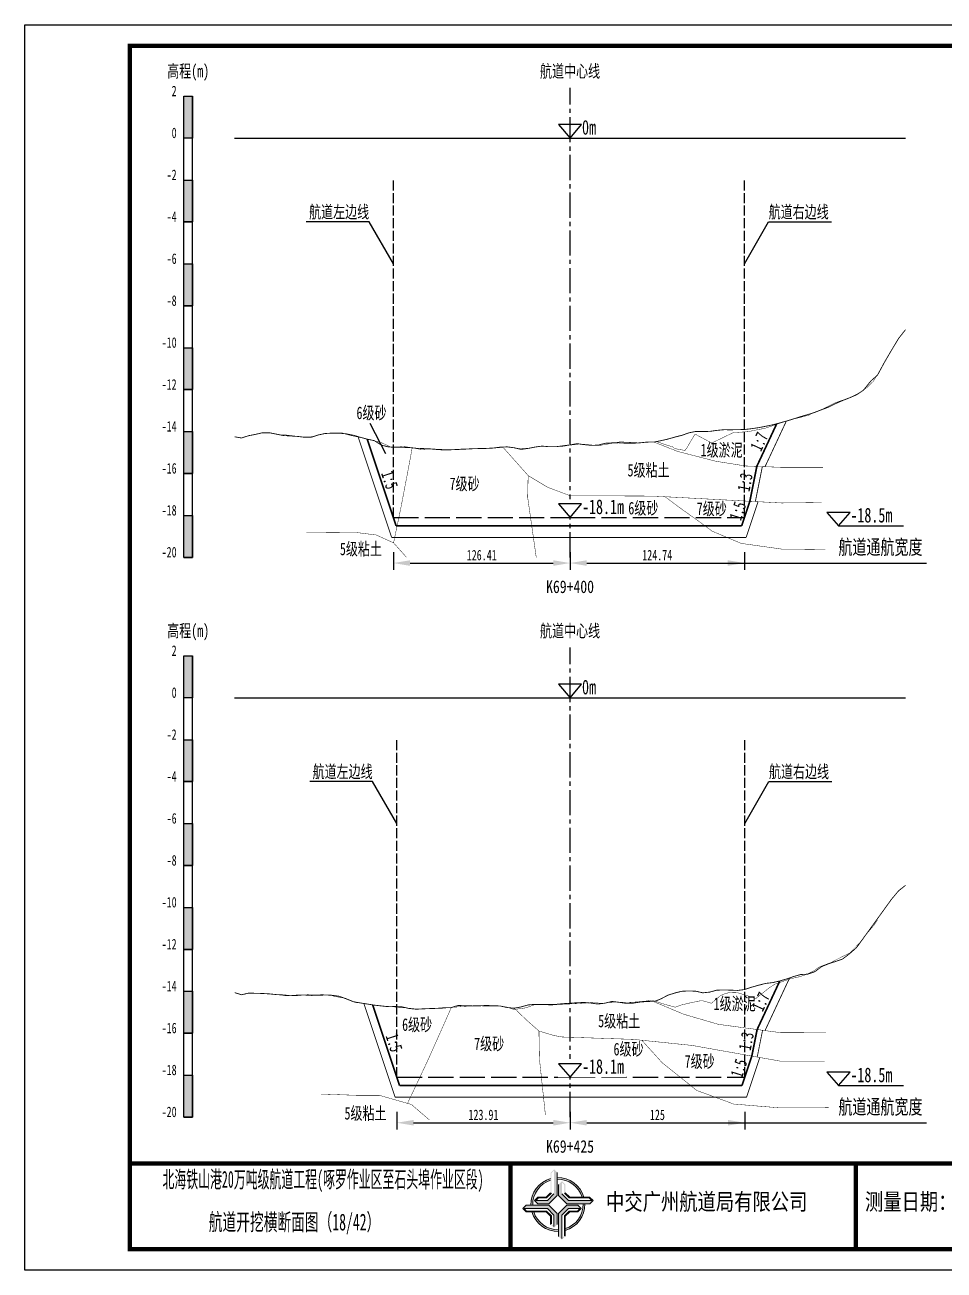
# Model space of a CAD drawing. Header units: millimetres. Extents: x 0 to 1680, y -8762 to 0.
# Drawn here: x 630 to 849.2, y -297 to 0 of the extents above; entities that cross this region are included whole.
import ezdxf
from ezdxf.enums import TextEntityAlignment as Align

# ---------------------------------------------------------------- set-up
doc = ezdxf.new("R2010")
doc.units = ezdxf.units.MM
for name, pattern in [('ACAD_ISO02W100', [15, 12, -3]), ('ACAD_ISO05W100', [33, 24, -3, 0, -3, 0, -3]), ('CENTER2', [1.125, 0.75, -0.125, 0.125, -0.125])]:
    doc.linetypes.add(name, pattern=pattern)
for name, color, linetype in [('0-桩号', 1, 'Continuous'), ('0-航道左右边线标注', 8, 'Continuous'), ('1-疏浚底高', 7, 'Continuous'), ('1-通航宽度', 7, 'Continuous'), ('1-通航底高', 7, 'Continuous'), ('202601', 5, 'Continuous'), ('DMX', 20, 'Continuous'), ('L1', 7, 'Continuous'), ('图幅外框线', 145, 'Continuous'), ('地质分层', 6, 'Continuous'), ('坡比', 1, 'Continuous'), ('尺寸标注', 1, 'Continuous'), ('开挖线', 4, 'Continuous'), ('标尺', 7, 'Continuous'), ('超挖线', 3, 'Continuous'), ('辅助框', 7, 'Continuous'), ('通航底面线', 7, 'ACAD_ISO02W100')]:
    doc.layers.add(name, color=color, linetype=linetype)
doc.styles.get("Standard").update_dxf_attribs({"font": 'arial.ttf'})
doc.styles.add('仿宋', font='仿宋_GB2312.ttf', dxfattribs={"width": 0.8})
doc.styles.add('仿宋GB2312', font='仿宋_GB2312.ttf', dxfattribs={"width": 0.7, "height": 2.5})
doc.styles.add('仿宋体', font='仿宋_GB2312.ttf', dxfattribs={"width": 0.8})
doc.dimstyles.new('2000', dxfattribs={"dimtxt": 3, "dimasz": 2.5, "dimexe": 1.25, "dimexo": 0.625, "dimtad": 1, "dimlfac": 2, "dimdsep": 46, "dimtxsty": 'Standard', "dimcen": 2.5, "dimadec": 0, "dimazin": 0, "dimtfac": 1, "dimtmove": 0, "dimatfit": 3, "dimfxl": 0, "dimarcsym": 0})

# ---------------------------------------------------------------- blocks, each defined once
blk = doc.blocks.new('标尺')
at = {"layer": '标尺', "linetype": 'Continuous'}
for points in [[(-2.116669999959413, 100), (0, 100), (0, 90), (-2.116669999959413, 90)], [(-2.116669999959413, 80), (0, 80), (0, 70), (-2.116669999959413, 70)], [(-2.116669999959413, 60), (0, 60), (0, 50), (-2.116669999959413, 50)], [(-2.116669999959413, 40), (0, 40), (0, 30), (-2.116669999959413, 30)], [(-2.116669999959413, 20), (0, 20), (0, 10), (-2.116669999959413, 10)], [(-2.116669999959413, 0), (0, 0), (0, -10), (-2.116669999959413, -10)]]:
    blk.add_hatch(color=256, dxfattribs=at).paths.add_polyline_path(points)
for p, q in [((-2.116669999959413, -10), (-2.116669999959413, 100)), ((0, -10), (0, 100)), ((-2.116669999959413, 80), (0, 80)), ((-2.116669999959413, 70), (0, 70)), ((-2.116669999959413, 60), (0, 60)), ((-2.116669999959413, 50), (0, 50)), ((-2.116669999959413, 40), (0, 40)), ((-2.116669999959413, 30), (0, 30)), ((-2.116669999959413, 20), (0, 20)), ((-2.116669999959413, 10), (0, 10)), ((-2.116669999959413, 0), (0, 0)), ((-2.116669999959413, -10), (0, -10))]:
    blk.add_line(p, q, dxfattribs=at)
at = {"layer": '标尺'}
for points in [[(-2.116669999959413, 100), (0, 100), (0, 90), (-2.116669999959413, 90)], [(-2.116669999959413, 100), (0, 100), (0, 90), (-2.116669999959413, 90)], [(-2.116669999959413, 80), (0, 80), (0, 70), (-2.116669999959413, 70)], [(-2.116669999959413, 80), (0, 80), (0, 70), (-2.116669999959413, 70)], [(-2.116669999959413, 60), (0, 60), (0, 50), (-2.116669999959413, 50)], [(-2.116669999959413, 60), (0, 60), (0, 50), (-2.116669999959413, 50)], [(-2.116669999959413, 40), (0, 40), (0, 30), (-2.116669999959413, 30)], [(-2.116669999959413, 40), (0, 40), (0, 30), (-2.116669999959413, 30)], [(-2.116669999959413, 20), (0, 20), (0, 10), (-2.116669999959413, 10)], [(-2.116669999959413, 20), (0, 20), (0, 10), (-2.116669999959413, 10)], [(-2.116669999959413, 0), (0, 0), (0, -10), (-2.116669999959413, -10)], [(-2.116669999959413, 0), (0, 0), (0, -10), (-2.116669999959413, -10)]]:
    blk.add_lwpolyline(points, close=True, dxfattribs=at)
at = {"layer": '标尺', "style": '仿宋GB2312', "width": 0.7}
blk.add_text('高程(m)', height=3, dxfattribs=at).set_placement((-1.058334999950603, 106.0000000009313), align=Align.MIDDLE_CENTER)
for s, p in [('2', (-3.816669999971054, 100)), ('0', (-3.816669999971054, 90)), ('-2', (-3.816669999971054, 80)), ('-4', (-3.816669999971054, 70)), ('-6', (-3.816669999971054, 60)), ('-8', (-3.816669999971054, 50)), ('-10', (-3.816669999971054, 40)), ('-12', (-3.816669999971054, 30)), ('-14', (-3.816669999971054, 20)), ('-16', (-3.816669999971054, 10)), ('-18', (-3.816669999971054, 0)), ('-20', (-3.816669999971054, -10))]:
    blk.add_text(s, height=2.5, dxfattribs=at).set_placement(p, align=Align.RIGHT)
blk = doc.blocks.new('*D241')
at = {"layer": 'Defpoints', "color": 0, "ltscale": 0.5}
for p in [(717.8631789334299, -117.5), (760, -117.5), (760, -128.3539487969429)]:
    blk.add_point(p, dxfattribs=at)
at = {"layer": '尺寸标注', "color": 0, "lineweight": -2, "ltscale": 0.5}
for p, q in [((717.8631789334299, -125.75), (717.8631789334299, -129.9539487969429)), ((760, -125.75), (760, -129.9539487969429)), ((721.8631789334299, -128.3539487969429), (756, -128.3539487969429))]:
    blk.add_line(p, q, dxfattribs=at)
at = {"layer": '尺寸标注', "color": 0, "ltscale": 0.5}
for points in [[(721.8631789334299, -127.6872821302762), (721.8631789334299, -129.0206154636095), (717.8631789334299, -128.3539487969429)], [(756, -127.6872821302762), (756, -129.0206154636095), (760, -128.3539487969429)]]:
    blk.add_solid(points, dxfattribs=at)
at = {"layer": '尺寸标注', "color": 0, "ltscale": 0.5, "insert": (738.931589466715, -126.4789487969429), "char_height": 2.5, "attachment_point": 5, "style": '仿宋GB2312'}
blk.add_mtext('126.41', dxfattribs=at)
blk = doc.blocks.new('*D77')
at = {"layer": 'Defpoints', "color": 0, "ltscale": 0.5}
for p in [(718.69601239636, -251), (760, -251), (760, -261.8539187944316)]:
    blk.add_point(p, dxfattribs=at)
at = {"layer": '尺寸标注', "color": 0, "lineweight": -2, "ltscale": 0.5}
for p, q in [((718.69601239636, -259.25), (718.69601239636, -263.4539187944316)), ((760, -259.25), (760, -263.4539187944316)), ((722.69601239636, -261.8539187944316), (756, -261.8539187944316))]:
    blk.add_line(p, q, dxfattribs=at)
at = {"layer": '尺寸标注', "color": 0, "ltscale": 0.5}
for points in [[(722.69601239636, -261.1872521277649), (722.69601239636, -262.5205854610983), (718.69601239636, -261.8539187944316)], [(756, -261.1872521277649), (756, -262.5205854610983), (760, -261.8539187944316)]]:
    blk.add_solid(points, dxfattribs=at)
at = {"layer": '尺寸标注', "color": 0, "ltscale": 0.5, "insert": (739.34800619818, -259.9789187944316), "char_height": 2.5, "attachment_point": 5, "style": '仿宋GB2312'}
blk.add_mtext('123.91', dxfattribs=at)
blk = doc.blocks.new('*D37')
at = {"layer": 'Defpoints', "color": 0, "ltscale": 0.5}
for p in [(760, -117.5), (801.5816617761868, -117.5), (801.5816617761868, -128.3538920265873)]:
    blk.add_point(p, dxfattribs=at)
at = {"layer": '尺寸标注', "color": 0, "lineweight": -2, "ltscale": 0.5}
for p, q in [((760, -125.75), (760, -129.9538920265873)), ((801.5816617761868, -125.75), (801.5816617761868, -129.9538920265873)), ((764, -128.3538920265873), (797.5816617761868, -128.3538920265873))]:
    blk.add_line(p, q, dxfattribs=at)
at = {"layer": '尺寸标注', "color": 0, "ltscale": 0.5}
for points in [[(764, -127.6872253599207), (764, -129.020558693254), (760, -128.3538920265873)], [(797.5816617761868, -127.6872253599207), (797.5816617761868, -129.020558693254), (801.5816617761868, -128.3538920265873)]]:
    blk.add_solid(points, dxfattribs=at)
at = {"layer": '尺寸标注', "color": 0, "ltscale": 0.5, "insert": (780.7908308880934, -126.4788920265873), "char_height": 2.5, "attachment_point": 5, "style": '仿宋GB2312'}
blk.add_mtext('124.74', dxfattribs=at)
blk = doc.blocks.new('*D38')
at = {"layer": 'Defpoints', "color": 0, "ltscale": 0.5}
for p in [(760, -251), (801.665979763867, -251), (801.665979763867, -261.8538618974962)]:
    blk.add_point(p, dxfattribs=at)
at = {"layer": '尺寸标注', "color": 0, "lineweight": -2, "ltscale": 0.5}
for p, q in [((760, -259.25), (760, -263.4538618974963)), ((801.665979763867, -259.25), (801.665979763867, -263.4538618974963)), ((764, -261.8538618974962), (797.665979763867, -261.8538618974962))]:
    blk.add_line(p, q, dxfattribs=at)
at = {"layer": '尺寸标注', "color": 0, "ltscale": 0.5}
for points in [[(764, -261.1871952308296), (764, -262.5205285641629), (760, -261.8538618974962)], [(797.665979763867, -261.1871952308296), (797.665979763867, -262.5205285641629), (801.665979763867, -261.8538618974962)]]:
    blk.add_solid(points, dxfattribs=at)
at = {"layer": '尺寸标注', "color": 0, "ltscale": 0.5, "insert": (780.8329898819335, -259.9788618974962), "char_height": 2.5, "attachment_point": 5, "style": '仿宋GB2312'}
blk.add_mtext('125', dxfattribs=at)
blk = doc.blocks.new('通航底高')
at = {"layer": '1-通航底高'}
for p, q in [((-2.762494692986365, 3.232132659759372), (5.923793651163578e-06, 6.932765245437622e-06)), ((2.762506540631875, 3.232132659759372), (-2.762494692986365, 3.232132659759372)), ((5.923793651163578e-06, 6.932765245437622e-06), (2.762506540631875, 3.232132659759372))]:
    blk.add_line(p, q, dxfattribs=at)
at = {"layer": '1-通航底高', "style": '仿宋', "width": 0.7}
blk.add_attdef('通航底高', (2.856129719933961, 0.8203305718488991), '', height=3.5, dxfattribs=at)
blk = doc.blocks.new('疏浚底高')
at = {"layer": '1-疏浚底高'}
for p, q in [((-2.762500616780017, 3.232125726994127), (0, 0)), ((2.762500616838224, 3.232125726994127), (-2.762500616780017, 3.232125726994127)), ((0, 0), (2.762500616838224, 3.232125726994127)), ((-5.923793651163578e-06, -6.932765245437622e-06), (15.51466270413067, -6.932765245437622e-06))]:
    blk.add_line(p, q, dxfattribs=at)
at = {"layer": '1-疏浚底高', "style": '仿宋', "width": 0.7}
blk.add_attdef('疏浚底高', (2.856123796140309, 0.8203236390836537), '', height=3.5, dxfattribs=at)

msp = doc.modelspace()

# ---------------------------------------------------------------- hatches: boundary and pattern name
at = {"layer": '辅助框'}
h = msp.add_hatch(color=5, dxfattribs=at)
h.paths.add_polyline_path([(756.9546421006711, -273.745531914723), (756.1757059281858, -272.9676333308335), (755.3669512681754, -273.7761538386462), (755.3669512681754, -278.5365976619842), (754.2904413530024, -279.612023077023), (752.3438002488705, -279.612023077023), (751.5476570176871, -280.4073585991978), (752.3430715379509, -281.1991783990979), (754.9786409013362, -281.1991783990979), (756.9546421006711, -279.2238551325918)])
h.paths.add_polyline_path([(756.1454878373834, -278.835033672583), (754.5901777513119, -280.3903800106164), (751.8645652055534, -280.3903800106164), (752.4652603746148, -279.7923887751222), (754.4098916063102, -279.7923887751222), (755.5465556779595, -278.6244668026088), (755.5465556779595, -273.8650218806388), (756.1454878373834, -273.267331255448)], flags=16)
h = msp.add_hatch(color=5, dxfattribs=at)
edge = h.paths.add_edge_path()
edge.add_ellipse((757.1048981645199, -281.3493617243885), major_axis=(-6.017077195920141, 1.733884546287947e-06), ratio=0.9999999825377229, start_angle=-73.21171767175571, end_angle=1.446762146054482, ccw=False)
edge.add_line((755.3669512681754, -275.5887404351352), (755.3669512681754, -275.1675646226522))
edge.add_ellipse((757.1048981645199, -281.3493617243885), major_axis=(-6.421454345493813, 3.783831980513644e-06), ratio=0.9999999825377264, start_angle=-74.29719975771904, end_angle=1.35689506309039)
edge.add_line((750.6852443925532, -281.501418438208), (751.0897390788884, -281.5012796251895))
edge = h.paths.add_edge_path()
edge.add_ellipse((757.1048981645199, -281.3493617243885), major_axis=(-6.017077195920906, 2.624791690933952e-07), ratio=0.9999999825377339, start_angle=196.7802887631043, end_angle=271.43091869106274, ccw=False)
edge.add_line((762.8657615312131, -279.6122172174573), (763.2869208646508, -279.6122172174573))
edge.add_ellipse((757.1048981645199, -281.3493617243885), major_axis=(-6.42145434549481, 2.055023733972632e-07), ratio=0.9999999825377471, start_angle=195.6953323995753, end_angle=271.3407921785149)
edge.add_line((756.9546421006711, -274.9296654839636), (756.9546421006711, -275.3341608185888))
edge = h.paths.add_edge_path()
edge.add_ellipse((757.1048981645199, -281.3493617243885), major_axis=(-6.421454345494847, 2.398647111377442e-07), ratio=0.9999999825377328, start_angle=105.7065267224622, end_angle=181.3336320078198)
edge.add_line((763.5246130754145, -281.1999077935334), (763.1201189922186, -281.1999077935334))
edge.add_ellipse((757.1048981645199, -281.3493617243885), major_axis=(-6.017077195920033, 3.038804149501319e-06), ratio=0.9999999825377467, start_angle=106.79232762585761, end_angle=181.4233031416354, ccw=False)
edge.add_line((758.8432505388054, -287.1098604793669), (758.8432505388054, -287.5310446269632))
edge = h.paths.add_edge_path()
edge.add_ellipse((757.1048981645199, -281.3493617243885), major_axis=(6.017077195919978, 2.129043967020969e-06), ratio=0.9999999825377341, start_angle=196.8039056354283, end_angle=271.4347580706571, ccw=False)
edge.add_line((751.3447520372065, -283.088882915747), (750.9235845126303, -283.0890274493813))
edge.add_ellipse((757.1048981645199, -281.3493617243885), major_axis=(6.421454345494965, 1.010893226884053e-06), ratio=0.9999999825377122, start_angle=195.7186902341801, end_angle=271.3444001294426)
edge.add_line((757.2555596849115, -287.7690482235075), (757.2555596849115, -287.3645522477746))
h = msp.add_hatch(color=5, dxfattribs=at)
h.paths.add_polyline_path([(759.2303930924925, -281.1999077935334), (764.7087164384516, -281.1999077935334), (765.4866149797233, -280.4209716854211), (764.6780945359858, -279.6122172174573), (759.9176505204829, -279.6122172174573), (758.8422251481803, -278.5357071099397), (758.8422251481803, -276.5890662407992), (758.0468895402643, -275.7929228816151), (757.2550698900017, -276.5883373589631), (757.2550698900017, -279.223906744015)])
h.paths.add_polyline_path([(758.0638683000299, -278.835443487179), (758.0638683000299, -276.1098311333772), (758.661859428564, -276.7105261530996), (758.661859428564, -278.6551574273226), (759.8297815507444, -279.7918215632553), (764.5892263871821, -279.7918215632553), (765.1869169908257, -280.3907535944104), (759.6192146592828, -280.3907535944104)], flags=16)
h = msp.add_hatch(color=5, dxfattribs=at)
h.paths.add_polyline_path([(754.9782503556999, -281.4999451227304), (749.4999273301753, -281.5018251764895), (748.7222961381467, -282.2810282282944), (749.5310940782222, -283.0895053277136), (754.2915378373655, -283.0878717098358), (755.3673325639459, -284.1640123348352), (755.3680006059202, -286.1106533746838), (756.1636093950065, -286.9065236382603), (756.955156013647, -286.1108374323962), (756.9542515550347, -283.4752683892366)])
h.paths.add_polyline_path([(756.1455864884945, -283.8640090143799), (756.1465218583735, -286.5896213679434), (755.5483246263059, -285.9891314263459), (755.5476572892758, -284.0445003228306), (754.3793451341185, -282.9082371149179), (749.6199005754086, -282.9098703913805), (749.0220044663938, -282.3111434383509), (754.5897064988704, -282.3092327938198)], flags=16)
h = msp.add_hatch(color=5, dxfattribs=at)
h.paths.add_polyline_path([(759.2315609056147, -281.4991166072009), (757.2555596849115, -283.4744398737071), (757.2555596849115, -288.952763262284), (758.0344958787651, -289.7306616754649), (758.8432505388054, -288.9221411676526), (758.8432505388054, -284.1616973443151), (759.9197604539486, -283.0862719292759), (761.8664015580805, -283.0862719292759), (762.6625447679254, -282.2909364071011), (761.8671302476616, -281.4991166072009)])
h.paths.add_polyline_path([(759.6200240770074, -282.3079151668662), (762.3456365800591, -282.3079151668662), (761.7449414323362, -282.9059062311767), (759.8003101793023, -282.9059062311767), (758.663646107653, -284.07382820369), (758.663646107653, -288.8332731256605), (758.0647139695676, -289.4309637508513), (758.0647139695676, -283.8632613337159)], flags=16)

# ---------------------------------------------------------------- linework, layer by layer
at = {"layer": '0-航道左右边线标注', "linetype": 'ACAD_ISO02W100', "ltscale": 0.2}
for points in [[(717.8631789334299, -117.5), (717.8631789334299, -37)], [(801.5816617761866, -117.5), (801.5816617761866, -37)], [(718.69601239636, -251), (718.69601239636, -170.5)], [(801.6659797638667, -251), (801.6659797638667, -170.5)]]:
    msp.add_lwpolyline(points, dxfattribs=at)
at = {"layer": '0-航道左右边线标注'}
for points in [[(717.8631789334299, -57), (712.0896762415628, -46.99999999998363), (697.0896762415628, -46.99999999993997)], [(801.5816617761868, -57), (807.3551644681122, -47.00000000001637), (822.3551644681122, -47.00000000006003)], [(718.69601239636, -190.5), (712.9225097044928, -180.4999999999836), (697.9225097044928, -180.49999999994)], [(801.665979763867, -190.5), (807.4394824557924, -180.5000000000164), (822.4394824557924, -180.50000000006)]]:
    msp.add_lwpolyline(points, dxfattribs=at)
at = {"layer": '1-通航宽度'}
for points in [[(764, -128.35), (845, -128.35)], [(764, -261.85), (845, -261.85)]]:
    msp.add_lwpolyline(points, dxfattribs=at)
at = {"layer": '202601', "color": 1, "linetype": 'Continuous', "const_width": 0.1}
for points in [[(690.9640000001987, -97.80000000000109), (692.1903333335317, -97.79999923706055), (694.3270000001987, -98.05000019073668), (697.1436666668657, -98.39999866485596), (699.0870000001987, -98.10000133514404), (701.2070000001987, -97.54999828338623), (702.5670000001987, -97.45000076294127), (704.1203333335317, -97.45000076294127), (705.5903333335317, -97.3000020980835), (707.3503333335317, -97.85000038146973), (710.3436666668657, -98.50000095367432), (711.0036666668657, -98.59999847411927), (711.5270000001988, -98.79999828338623), (715.0536666668658, -99.64999866485596), (717.2536666668657, -100.6999988555926), (719.7136666668657, -100.600001335144), (720.7170000001987, -100.4999990463257), (721.0836666668657, -100.6499977111816), (724.3936666668658, -101.2500019073468), (725.0136666668657, -101.2500019073468), (725.8203333335317, -101.2000007629413), (727.5770000001987, -101.1499996185303), (729.6170000001987, -101.2500019073468), (731.5903333335317, -101.4000005722046), (732.8670000001987, -101.2000007629413), (735.9136666668658, -101.0999984741193), (736.2170000001987, -101.0999984741193), (739.2936666668658, -101.0000009536761), (741.0970000001987, -101.0000009536761), (741.4503333335317, -100.9499998092633), (741.8203333335317, -100.9499998092633), (745.1470000001988, -100.6499977111816), (747.5336666668658, -101.0000009536761), (748.2670000001987, -101.0999984741193), (750.1103333335317, -100.9499998092633), (752.6736666668658, -100.5500001907367), (754.4036666668658, -100.5500001907367), (756.0703333335317, -100.6499977111816), (758.4670000001987, -100.4999990463257), (759.5103333335317, -100.2999992370605), (762.0703333335317, -100.0000019073468), (762.4636666668657, -99.95000076294127), (766.7503333335317, -100.3500003814697), (766.9070000001988, -100.2999992370605), (767.1070000001987, -100.2999992370605), (771.6603333335318, -99.5), (771.8936666668658, -99.44999885559264), (774.0303333335318, -99.55000114440736), (776.7870000001988, -99.69999980926332), (777.0270000001988, -99.69999980926332), (777.3870000001987, -99.64999866485596), (780.6703333335317, -99.39999771117982), (782.8570000001987, -100.1500005722046), (784.5036666668657, -100.6499977111816), (784.9370000001987, -101.0500020980835), (787.4036666668658, -101.4999980926532), (787.8836666668657, -100.8500022888202), (789.8036666668658, -97.59999942779541), (793.7470000001987, -99.69999980926332), (793.8136666668657, -99.75000095367614), (793.8603333335317, -99.69999980926332), (798.9103333335318, -97.25000095367614), (799.7970000001988, -97.19999980926332), (800.5136666668657, -97.14999866485596), (802.5903333335317, -97), (803.7236666668657, -96.74999904632568), (806.5736666668657, -96.20000076293945), (811.6203333335317, -94.44999885559264), (811.7636666668657, -94.44999885559264), (811.8936666668657, -94.39999771118164), (812.3470000001987, -94.24999904632568), (816.9003333335318, -93.10000133514404), (817.5370000001988, -92.74999809265319), (818.7536666668657, -92.25000095367432), (820.5070000001987, -91.49999809265319), (823.3236666668657, -90.09999942779541), (823.3903333335318, -90.04999828338805), (823.4370000001987, -90.04999828338805), (826.6370000001988, -88.95000171661195), (828.5470000001988, -87.99999904632386), (830.5636666668657, -86.6999979019165), (832.2936666668658, -85.04999828338623), (833.2536666668657, -83.44999980926332)], [(691.4770000001987, -231.4999999990687), (692.1934074076057, -231.5500001898035), (694.8500740742727, -231.5500001898035), (696.4934074076057, -231.4000015249476), (697.9267407409397, -231.24999809172), (701.0534074076057, -231.2999992361274), (702.3434074076057, -231.4000015249476), (702.8734074076057, -231.4000015249476), (703.7534074076057, -231.6999988546595), (706.5900740742727, -232.2000007620081), (708.5400740742728, -233.1000022878852), (708.9767407409397, -233.199999808332), (709.5034074076057, -233.2500009527412), (714.4867407409397, -233.9499979009834), (716.7600740742728, -234.1000013342109), (718.8167407409397, -234.300001143476), (721.4367407409397, -234.500000952743), (722.6767407409397, -234.6499996175953), (723.5967407409397, -234.7000007620063), (725.9834074076057, -234.7000007620063), (727.6100740742727, -234.599998473188), (729.8767407409397, -234.5500020971504), (731.0167407409397, -234.3999986639228), (734.7434074076057, -234.1000013342109), (734.7934074076057, -234.1000013342109), (734.8200740742727, -234.1000013342109), (738.6000740742727, -233.9000015249476), (739.3600740742727, -234.0500001898035), (740.8634074076057, -233.9999990453925), (742.6500740742728, -233.9999990453925), (743.5800740742727, -234.0500001898035), (744.8700740742727, -234.2499999990669), (746.6700740742727, -234.8499994268623), (749.4200740742727, -234.4499998083338), (751.4334074076057, -233.74999809172), (752.5867407409397, -233.74999809172), (754.6767407409397, -233.74999809172), (755.5134074076057, -233.7999992361274), (756.5734074076057, -233.7000017156806), (759.0900740742727, -233.5499982824531), (760.6000740742727, -233.5000019064155), (763.7600740742728, -233.3000020971504), (765.0934074076057, -233.199999808332), (767.5467407409398, -233.349998473188), (768.1234074076057, -233.3999996175971), (769.0000740742727, -233.199999808332), (770.9200740742727, -233.050001143476), (773.6700740742727, -233.199999808332), (774.0934074076057, -233.1499986639228), (775.7234074076057, -233.050001143476), (778.4167407409398, -232.8000001898035), (779.4867407409397, -232.6000003805366), (782.3867407409398, -233.5499982824531), (785.1067407409397, -234.300001143476), (786.5934074076057, -233.74999809172), (787.4734074076057, -233.5499982824531), (788.0067407409397, -233.3999996175971), (791.1467407409398, -232.7499990453925), (791.7967407409398, -232.8000001898035), (793.7200740742727, -233.349998473188), (795.9134074076057, -231.4999990453925), (797.0034074076057, -231.0499982824513), (798.0200740742728, -230.8000020971504), (800.0034074076057, -230.8499984731898), (803.6434074076058, -232.0000009527394), (804.3467407409397, -232.2000007620081), (807.5967407409397, -229.599998473188), (808.8467407409397, -228.7999992361274), (809.8300740742727, -228.4500007620063), (812.6267407409397, -227.49999809172), (814.8500740742727, -227.0000009527412), (816.4300740742727, -226.4499979009834), (818.0034074076057, -225.699999808332), (819.4700740742727, -224.7000007620081), (821.2667407409397, -223.9999990453925), (822.2334074076057, -223.6500005712714), (823.0267407409397, -223.199999808332), (825.3000740742727, -222.0500020971504), (826.6967407409397, -221.4000015249476), (827.4534074076057, -220.600002287887), (828.9300740742727, -219.1000013342109), (830.3967407409398, -217.2000007620081), (832.4267407409397, -214.7999982824513), (833.3334074076057, -213.4500007620063)]]:
    msp.add_lwpolyline(points, dxfattribs=at)
at = {"layer": 'DMX', "color": 7, "linetype": 'Continuous', "const_width": 0.2}
for points in [[(679.9999999999997, -98.24000000022352), (679.9999999999997, -98.24000000022352), (681.6666666666861, -98.52999999979511), (683.3333333333139, -97.98499999986961), (685, -97.66000000014901), (686.6666666666861, -97.27999999979511), (688.3333333333139, -97.29000000003725), (690, -97.62000000011176), (691.6666666666861, -97.94499999983236), (693.3333333333139, -98.04000000003725), (695, -98.15499999979511), (696.6666666666861, -98.35000000009313), (698.3333333333139, -98.33499999996275), (700, -97.7949999999255), (701.6666666666861, -97.44499999983236), (703.3333333333139, -97.37000000011176), (705, -97.38499999977648), (706.6666666666861, -97.5449999999255), (708.3333333333139, -97.875), (710, -98.36500000022352), (711.6666666666861, -98.81499999994412), (713.3333333333139, -99.16500000003725), (715, -100.2349999998696), (716.6666666666861, -100.6499999999069), (718.3333333333139, -100.7749999999069), (720, -100.7650000001304), (721.6666666666861, -100.7999999998137), (723.3333333333139, -100.9799999999814), (725, -101.0449999999255), (726.6666666666861, -101.1299999998882), (728.3333333333139, -101.2799999997951), (730, -101.3900000001304), (731.6666666666861, -101.3250000001863), (733.3333333333139, -101.2650000001304), (735, -101.1850000000559), (736.6666666666861, -101.0950000002049), (738.3333333333139, -101.0449999999255), (740, -101.0150000001304), (741.6666666666861, -100.9300000001676), (743.3333333333139, -100.7099999999627), (745, -100.6450000000186), (746.6666666666861, -100.8599999998696), (748.3333333333139, -101.2450000001118), (750, -101.0150000001304), (751.6666666666861, -100.6850000000559), (753.3333333333139, -100.464999999851), (755, -100.6099999998696), (756.6666666666861, -100.6049999999814), (758.3333333333139, -100.3950000000186), (760, -100.1800000001676), (761.6666666666861, -99.87999999988824), (763.3333333333139, -100.1099999998696), (765, -100.2799999997951), (766.6666666666861, -100.2450000001118), (768.3333333333139, -99.7949999999255), (770, -99.69499999983236), (771.6666666666861, -99.66000000014901), (773.3333333333139, -99.77999999979511), (775, -99.77999999979511), (776.6666666666861, -99.68500000005588), (778.3333333333139, -99.50499999988824), (780, -99.49500000011176), (781.6666666666861, -99.1699999999255), (783.3333333333139, -98.79000000003725), (785, -98.31000000005588), (786.6666666666861, -97.89500000001863), (788.3333333333139, -97.30500000016764), (790, -96.96499999985099), (791.6666666666861, -96.99000000022352), (793.3333333333139, -96.95000000018626), (795, -96.71499999985099), (796.6666666666861, -96.55500000016764), (798.3333333333139, -96.56999999983236), (800, -96.5449999999255), (801.6666666666861, -96.49500000011176), (803.3333333333139, -96.30500000016764), (805, -96.05500000016764), (806.6666666666861, -95.72500000009313), (808.3333333333139, -95.38499999977648), (810, -94.93999999994412), (811.6666666666861, -94.47500000009313), (813.3333333333139, -93.97000000020489), (815, -93.42499999981374), (816.6666666666861, -92.95999999996275), (818.3333333333139, -92.4199999999255), (820, -91.77999999979511), (821.6666666666861, -91.16000000014901), (823.3333333333139, -90.31999999983236), (825, -89.58999999985099), (826.6666666666861, -88.93999999994412), (828.3333333333139, -88.22999999998137), (830, -87.09500000020489), (831.6666666666861, -85.01500000013039), (833.3333333333139, -83.50499999988824), (835, -80.43000000016764), (836.6666666666861, -77.5800000000745), (838.3333333333139, -74.81000000005588), (839.9999999999998, -72.68999999994412)], [(679.9999999999997, -230.8149999999441), (679.9999999999997, -230.8149999999441), (681.6666666666861, -231.3300000000745), (683.3333333333139, -230.9399999999441), (685, -230.9750000000931), (686.6666666666861, -231.0200000000186), (688.3333333333139, -231.1200000001118), (690, -231.2900000000373), (691.6666666666861, -231.375), (693.3333333333139, -231.5499999998137), (695, -231.4150000000373), (696.6666666666861, -231.3849999997765), (698.3333333333139, -231.4849999998696), (700, -231.4750000000931), (701.6666666666861, -231.3650000002235), (703.3333333333139, -231.4550000000745), (705, -231.7050000000745), (706.6666666666861, -232.3100000000559), (708.3333333333139, -232.9849999998696), (710, -233.2799999997951), (711.6666666666861, -233.5400000000373), (713.3333333333139, -233.8050000001676), (715, -233.9900000002235), (716.6666666666861, -234.1800000001676), (718.3333333333139, -234.125), (720, -234.2299999999814), (721.6666666666861, -234.6099999998696), (723.3333333333139, -234.7749999999069), (725, -234.6850000000559), (726.6666666666861, -234.6150000002235), (728.3333333333139, -234.5699999998324), (730, -234.4300000001676), (731.6666666666861, -234.3900000001304), (733.3333333333139, -233.8650000002235), (735, -233.964999999851), (736.6666666666861, -233.9900000002235), (738.3333333333139, -233.9750000000931), (740, -233.8700000001118), (741.6666666666861, -233.9550000000745), (743.3333333333139, -234), (745, -234.375), (746.6666666666861, -234.5400000000373), (748.3333333333139, -234.2299999999814), (750, -233.7549999998882), (751.6666666666861, -233.6000000000931), (753.3333333333139, -233.6549999997951), (755, -233.6499999999069), (756.6666666666861, -233.6099999998696), (758.3333333333139, -233.4550000000745), (760, -233.339999999851), (761.6666666666861, -233.2349999998696), (763.3333333333139, -233.160000000149), (765, -233.3149999999441), (766.6666666666861, -233.5449999999255), (768.3333333333139, -233.3300000000745), (770, -232.9199999999255), (771.6666666666861, -233.1200000001118), (773.3333333333139, -233.3650000002235), (775, -233.339999999851), (776.6666666666861, -233.0750000001863), (778.3333333333139, -232.9300000001676), (780, -232.9900000002235), (781.6666666666861, -232.3100000000559), (783.3333333333139, -231.4350000000559), (785, -230.8999999999069), (786.6666666666861, -230.4950000001118), (788.3333333333139, -230.4150000000373), (790, -230.4799999999814), (791.6666666666861, -230.8650000002235), (793.3333333333139, -230.6899999999441), (795, -230.2349999998696), (796.6666666666861, -230.1800000001676), (798.3333333333139, -230.2299999999814), (800, -230.2949999999255), (801.6666666666861, -230.0750000001863), (803.3333333333139, -229.5150000001304), (805, -229.0449999999255), (806.6666666666861, -228.6200000001118), (808.3333333333139, -228.4249999998137), (810, -228.0400000000373), (811.6666666666861, -227.5499999998137), (813.3333333333139, -226.9799999999814), (815, -226.4950000001118), (816.6666666666861, -226.4199999999255), (818.3333333333139, -225.8450000002049), (820, -224.6150000002235), (821.6666666666861, -223.9249999998137), (823.3333333333139, -223.3900000001304), (825, -222.7999999998137), (826.6666666666861, -221.5400000000373), (828.3333333333139, -220.0699999998324), (830, -217.7650000001304), (831.6666666666861, -215.4599999999627), (833.3333333333139, -213.1549999997951), (835, -210.8500000000931), (836.6666666666861, -208.5449999999255), (838.3333333333139, -206.5499999998137), (839.9999999999998, -205.2200000002049)]]:
    msp.add_lwpolyline(points, dxfattribs=at)
at = {"layer": 'L1', "linetype": 'CENTER2', "ltscale": 8}
for p, q in [((759.9999999999998, -127), (759.9999999999998, -15)), ((759.9999999999998, -260.4999999990687), (759.9999999999998, -148.4999999990687))]:
    msp.add_line(p, q, dxfattribs=at)
at = {"layer": 'L1'}
for p, q in [((757.2374993832198, -23.76787427277304), (759.9999999999998, -26.99999999976717)), ((762.762500616838, -23.76787427277304), (757.2374993832198, -23.76787427277304)), ((759.9999999999998, -26.99999999976717), (762.762500616838, -23.76787427277304)), ((679.9999999999998, -26.99999999976717), (839.9999999999998, -27.00000000023283)), ((757.2374993832198, -157.2678742718417), (759.9999999999998, -160.4999999988358)), ((762.762500616838, -157.2678742718417), (757.2374993832198, -157.2678742718417)), ((759.9999999999998, -160.4999999988358), (762.762500616838, -157.2678742718417)), ((679.9999999999998, -160.4999999988358), (839.9999999999998, -160.4999999993015))]:
    msp.add_line(p, q, dxfattribs=at)
at = {"layer": '地质分层'}
msp.add_lwpolyline([(712.2417422049839, -94.95872743740256), (715.9900693656164, -102.2050201215206)], dxfattribs=at)
at = {"layer": '地质分层', "linetype": 'ACAD_ISO05W100', "ltscale": 0.2, "const_width": 0.1, "flags": 128}
for points in [[(717.9164821985178, -123.5399966109544), (719.6677155708894, -115.1376536069438), (721.5098313139752, -105.483640092425), (722.358407126565, -100.8747079693712)], [(743.964760187373, -100.6853743526153), (750.0084454561584, -107.493042320013), (754.6923830192536, -110.3099739085883), (760, -112.2975001428276), (779.7968901661225, -112.3839784851298), (810.4827930979664, -114.0285004768521), (820.0406919195943, -113.9220761680993)], [(780, -99.49500000011176), (785.6413256921805, -101.7272826805711), (794.775003939867, -104.0785390036181), (801.8288740906864, -105.1983130518347), (810.4827930979664, -105.5285002384335), (820.3508497164332, -105.5186270601011)], [(750.0084454561584, -107.493042320013), (749.8895992790349, -112.6383502334356), (751.9529206790194, -127.0786833950593)], [(782.6528249451658, -112.5370340286754), (786.5885996324942, -115.4727782919072), (790.7482158262283, -118.4296816363931), (793.8941440400667, -120.7580579612404), (800.8151861107908, -123.6692013088614), (810.4827930979664, -125.0284995231777), (820.858958681448, -125.1174941803718)], [(697.1393740838394, -120.9908955940045), (709.0121819759952, -121.065833650995), (713.7638569562696, -121.6571073168889), (717.9164821985178, -123.5399966109544), (720.9658328333371, -126.9531808004359)], [(721.2427718113759, -257.2346947253682), (726.0189950871281, -247.1194453230128), (730.1401610476896, -237.8786176652648), (731.6666666666861, -234.3900000001304)], [(746.6666666666861, -234.5400000000373), (749.7672576266341, -237.4910035720095), (752.5846111159772, -239.9808857692406), (756.2303923680447, -241.0629751132801), (758.1648790479521, -241.3999999999069), (775.0220702327788, -241.9647162333131), (789.0703874453902, -243.4088479080237), (810.2085651229718, -247.1700003575534), (820.7303512382468, -247.1399595300514)], [(780, -232.9900000002235), (787.1024345741607, -235.9715024903417), (795.3447664943524, -238.3765941048041), (810.2085651229718, -240.3700001668185), (821.0475028689657, -240.347970229773)], [(752.5846111159772, -239.9808857692406), (752.6964663411491, -246.5743630044162), (754.118228281999, -259.9245969539214)], [(777.1161084483028, -242.179978094995), (781.9815625366755, -247.5460900021717), (790.2169035058469, -254.151680178009), (799.0324934562668, -257.3952564457431), (810.2085651229718, -258.3199996184558), (821.6797403829862, -258.2636370600474)], [(700.6418408285826, -255.0090071829036), (709.0121819759952, -255.3079170640558), (714.5121819759952, -255.3079170640558), (722.1844581421465, -257.5042729093693), (726.4377099404174, -261.1707075312612)]]:
    msp.add_lwpolyline(points, dxfattribs=at)
at = {"layer": '开挖线', "linetype": 'Continuous', "const_width": 0.4, "flags": 128}
for points in [[(804.5385526202465, -105.3016998676242), (809.284912678202, -95.13092831479004)], [(718.5298456010623, -119.5000000029377), (711.6316984617639, -98.8055585846211)], [(802.8747388201879, -113.6207688679171), (804.5385526202465, -105.3016998676242)], [(800.9149951085543, -119.5000000029376), (802.874738820188, -113.6207688679171)], [(718.5298456010623, -119.5000000029377), (800.9149951085543, -119.5000000029377)], [(804.6160489003703, -239.6199795281789), (810.0232259466844, -228.033171571709)], [(719.3626790639923, -253.0000000029377), (712.9436948924922, -233.7430474880451)], [(803.3501120150372, -245.949663954844), (804.6160489003703, -239.6199795281789)], [(800.9999999990538, -253.0000000029377), (803.3501120150372, -245.9496639548439)], [(719.3626790639923, -253.0000000029377), (800.9999999990538, -253.0000000029377)]]:
    msp.add_lwpolyline(points, dxfattribs=at)
at = {"layer": '超挖线', "linetype": 'ACAD_ISO02W100', "ltscale": 0.5, "const_width": 0.2, "flags": 128}
for points in [[(806.503564599659, -105.3766741973549), (811.579687926366, -94.49926706863437)], [(717.4465004202351, -122.2500000029377), (709.4288622534799, -98.19708550267195)], [(804.1939324487441, -113.6914672253459), (805.8617884026245, -105.3521874559437)], [(801.9983402892802, -122.2500000029377), (804.8396494385549, -113.7260725551135)], [(801.9983402892802, -122.2500000029377), (717.4465004202351, -122.2500000029377)], [(806.4982506307135, -239.8724043916304), (812.3592408537536, -227.3131396279008)], [(718.2793338832664, -255.7500000029377), (710.8326306774882, -233.4098903856027)], [(804.6376273497939, -246.1787537812703), (805.9145533297348, -239.7941238815654)], [(802.0833451797797, -255.7500000029377), (805.238143621337, -246.2856046782657)], [(802.0833451797797, -255.7500000029377), (718.2793338832664, -255.7500000029377)]]:
    msp.add_lwpolyline(points, dxfattribs=at)
at = {"layer": '辅助框', "color": 5, "linetype": 'Continuous', "lineweight": 0}
for p, q in [((756.9546421006711, -279.2238551325918), (756.9546421006711, -273.745531914723)), ((755.3669512681754, -278.5365976619842), (754.2904413530024, -279.612023077023)), ((755.5465556779595, -278.6244668026088), (754.4098916063102, -279.7923887751222)), ((754.5901777513119, -280.3903800106164), (756.1454878373834, -278.835033672583)), ((757.2550698900017, -276.5883373589631), (757.2550698900017, -279.223906744015)), ((758.0638683000299, -278.835443487179), (759.6192146592828, -280.3907535944104)), ((759.8297815507444, -279.7918215632553), (758.661859428564, -278.6551574273226)), ((759.9176505204829, -279.6122172174573), (758.8422251481803, -278.5357071099397)), ((749.4999273301753, -281.5018251764895), (748.7222961381467, -282.2810282282944)), ((754.9782503556999, -281.4999451227304), (749.4999273301753, -281.5018251764895)), ((752.3438002488705, -279.612023077023), (751.5476570176871, -280.4073585991978)), ((751.5476570176871, -280.4073585991978), (752.3430715379509, -281.1991783990979)), ((752.4652603746148, -279.7923887751222), (751.8645652055534, -280.3903800106164)), ((751.8645652055534, -280.3903800106164), (754.5901777513119, -280.3903800106164)), ((752.3430715379509, -281.1991783990979), (754.9786409013362, -281.1991783990979)), ((754.2904413530024, -279.612023077023), (752.3438002488705, -279.612023077023)), ((754.4098916063102, -279.7923887751222), (752.4652603746148, -279.7923887751222)), ((756.9542515550347, -283.4752683892366), (754.9782503556999, -281.4999451227304)), ((754.9786409013362, -281.1991783990979), (756.9546421006711, -279.2238551325918)), ((757.2550698900017, -279.223906744015), (759.2303930924925, -281.1999077935334)), ((759.2315609056147, -281.4991166072009), (757.2555596849115, -283.4744398737071)), ((759.2303930924925, -281.1999077935334), (764.7087164384516, -281.1999077935334)), ((761.8671302476616, -281.4991166072009), (759.2315609056147, -281.4991166072009)), ((759.6192146592828, -280.3907535944104), (765.1869169908257, -280.3907535944104)), ((764.5892263871821, -279.7918215632553), (759.8297815507444, -279.7918215632553)), ((764.6780945359858, -279.6122172174573), (759.9176505204829, -279.6122172174573)), ((762.6625447679254, -282.2909364071011), (761.8671302476616, -281.4991166072009)), ((765.1869169908257, -280.3907535944104), (764.5892263871821, -279.7918215632553)), ((765.4866149797233, -280.4209716854211), (764.6780945359858, -279.6122172174573)), ((764.7087164384516, -281.1999077935334), (765.4866149797233, -280.4209716854211)), ((748.7222961381467, -282.2810282282944), (749.5310940782222, -283.0895053277136)), ((754.5897064988704, -282.3092327938198), (749.0220044663938, -282.3111434383509)), ((749.0220044663938, -282.3111434383509), (749.6199005754086, -282.9098703913805)), ((749.5310940782222, -283.0895053277136), (754.2915378373655, -283.0878717098358)), ((749.6199005754086, -282.9098703913805), (754.3793451341185, -282.9082371149179)), ((754.2915378373655, -283.0878717098358), (755.3673325639459, -284.1640123348352)), ((754.3793451341185, -282.9082371149179), (755.5476572892758, -284.0445003228306)), ((756.1455864884945, -283.8640090143799), (754.5897064988704, -282.3092327938198)), ((755.3673325639459, -284.1640123348352), (755.3680006059202, -286.1106533746838)), ((755.5476572892758, -284.0445003228306), (755.5483246263059, -285.9891314263459)), ((756.1465218583735, -286.5896213679434), (756.1455864884945, -283.8640090143799)), ((756.955156013647, -286.1108374323962), (756.9542515550347, -283.4752683892366)), ((757.2555596849115, -283.4744398737071), (757.2555596849115, -288.952763262284)), ((759.6200240770074, -282.3079151668662), (758.0647139695676, -283.8632613337159)), ((758.0647139695676, -283.8632613337159), (758.0647139695676, -289.4309637508513)), ((758.663646107653, -284.07382820369), (759.8003101793023, -282.9059062311767)), ((758.663646107653, -288.8332731256605), (758.663646107653, -284.07382820369)), ((758.8432505388054, -284.1616973443151), (759.9197604539486, -283.0862719292759)), ((758.8432505388054, -288.9221411676526), (758.8432505388054, -284.1616973443151)), ((762.3456365800591, -282.3079151668662), (759.6200240770074, -282.3079151668662)), ((759.8003101793023, -282.9059062311767), (761.7449414323362, -282.9059062311767)), ((759.9197604539486, -283.0862719292759), (761.8664015580805, -283.0862719292759)), ((761.7449414323362, -282.9059062311767), (762.3456365800591, -282.3079151668662)), ((761.8664015580805, -283.0862719292759), (762.6625447679254, -282.2909364071011))]:
    msp.add_line(p, q, dxfattribs=at)
at = {"layer": '辅助框', "color": 24, "const_width": 1}
for points in [[(655.0000000003977, -271.5819660233919), (1045.000000000398, -271.5819660233919)], [(745.8011873343323, -271.5819660233919), (745.8011873343323, -292)], [(828.1590174286155, -271.5819660233919), (828.1590174286155, -292)]]:
    msp.add_lwpolyline(points, dxfattribs=at)
at = {"layer": '辅助框', "color": 5, "linetype": 'Continuous', "lineweight": 0}
for major_axis, ratio, start_param, end_param in [((-6.421454345493874, 3.783831980513667e-06), 0.9999999825377256, -1.296730760784131, 0.02368228645498349), ((-6.017077195920137, 1.733884546287946e-06), 0.9999999825377225, -1.277785524412653, 0.02525076294187012), ((-6.421454345494849, 2.055023733972644e-07), 0.9999999825377464, 3.415527881157325, 4.735790218484762), ((-6.017077195920323, 2.624791690933738e-07), 0.9999999825377344, 3.434463941941369, 4.737363222872061), ((-6.421454345494839, 2.398647111377438e-07), 0.9999999825377329, 1.844926932154336, 3.164868923136232), ((-6.017077195919474, 3.038804149501042e-06), 0.9999999825377472, 1.863877732939714, 3.166433979665309), ((6.421454345494936, 1.01089322688405e-06), 0.9999999825377134, 3.415935552277314, 4.735853189107702), ((6.017077195919973, 2.129043967020968e-06), 0.9999999825377346, 3.434876134122447, 4.737430232687218)]:
    msp.add_ellipse((757.1048981645199, -281.3493617243885), major_axis=major_axis, ratio=ratio, start_param=start_param, end_param=end_param, dxfattribs=at)
at = {"layer": '通航底面线', "ltscale": 0.5}
msp.add_lwpolyline([(718.6966666666558, -251), (760, -251), (801.6666666666861, -251)], dxfattribs=at)

# ---------------------------------------------------------------- block references
at = {"layer": '1-疏浚底高'}
for p in [(824, -119.5), (824, -253)]:
    msp.add_blockref('疏浚底高', p, dxfattribs=at).add_auto_attribs({'疏浚底高': '-18.5m'})
at = {"layer": '标尺'}
for p in [(669.9999999999998, -117), (669.9999999999998, -250.4999999990687)]:
    msp.add_blockref('标尺', p, dxfattribs=at)

# ---------------------------------------------------------------- texts
at = {"layer": '0-航道左右边线标注', "style": '仿宋', "width": 0.7}
for p in [(712.0896762415628, -46.99999999998363), (712.9225097044928, -180.4999999999836)]:
    msp.add_text('航道左边线', height=3, dxfattribs=at).set_placement(p, align=Align.BOTTOM_RIGHT)
for p in [(807.3551644681122, -47.00000000001637), (807.4394824557924, -180.5000000000164)]:
    msp.add_text('航道右边线', height=3, dxfattribs=at).set_placement(p, align=Align.BOTTOM_LEFT)
at = {"layer": '1-通航宽度', "style": '仿宋', "width": 0.7}
for p in [(824, -127.35), (824, -260.85)]:
    msp.add_text('航道通航宽度', height=3.5, dxfattribs=at).set_placement(p, align=Align.BOTTOM_LEFT)
at = {"layer": 'L1', "style": '仿宋', "width": 0.7}
for p in [(759.9999999999998, -11.02892156084999), (759.9999999999998, -144.5289215599187)]:
    msp.add_text('航道中心线', height=3, dxfattribs=at).set_placement(p, align=Align.MIDDLE_CENTER)
for p in [(762.8561237953252, -26.17966942931525), (762.8561237953252, -159.6796694283839)]:
    msp.add_text('0m ', height=3.5, dxfattribs=at).set_placement(p)
at = {"layer": '地质分层', "linetype": 'Continuous', "width": 0.7}
for s, style, p in [('6级砂', '仿宋GB2312', (712.6494759096114, -92.52193535340484)), ('1级淤泥', '仿宋GB2312', (796.1526714781066, -101.4040174448377)), ('5级粘土', '仿宋GB2312', (778.7254227533905, -106.1928595759236)), ('7级砂', '仿宋GB2312', (734.845638672081, -109.4465743230248)), ('6级砂', '仿宋体', (777.474967653916, -115.2447980606375)), ('7级砂', '仿宋体', (793.7954917125481, -115.4008854821514)), ('5级粘土', '仿宋GB2312', (710.1306663326014, -124.9784664702202)), ('1级淤泥', '仿宋GB2312', (799.2711020830752, -233.4590803544597)), ('6级砂', '仿宋GB2312', (723.5299897820878, -238.4395376019202)), ('5级粘土', '仿宋GB2312', (771.7192870323616, -237.5757214477126)), ('7级砂', '仿宋GB2312', (740.7126441281963, -243.0220075656143)), ('6级砂', '仿宋体', (773.9434033983363, -244.2850519974309)), ('7级砂', '仿宋体', (790.9100605882651, -247.2149640140912)), ('5级粘土', '仿宋GB2312', (711.2183243029996, -259.5871762155948))]:
    msp.add_text(s, height=3, dxfattribs=dict(at, style=style)).set_placement(p, align=Align.MIDDLE_CENTER)
at = {"layer": '坡比', "style": '仿宋体', "width": 0.7}
for s, rotation, p in [('1:7', 65, (805.0993748720224, -99.37052494028337)), ('1:5', 288, (716.9781426362431, -108.5203357879326)), ('1:3', 79, (801.7454815272445, -109.0690163054481)), ('1:5', 72, (799.9974940024576, -115.9279480008309)), ('1:7', 65, (805.5072550814592, -232.9808390380194)), ('1:3', 79, (802.0219125005472, -242.3926225001089)), ('1:5', 288, (718.0505477528756, -242.7390507490545)), ('1:5', 72, (800.2776834039032, -248.8423944679807))]:
    msp.add_text(s, height=3, rotation=rotation, dxfattribs=at).set_placement(p, align=Align.MIDDLE)
at = {"layer": '辅助框', "color": 7, "style": '仿宋GB2312'}
for s, width, p in [('北海铁山港20万吨级航道工程(啄罗作业区至石头埠作业区段)', 0.52, (701.0922641004198, -275.3412559048702)), ('         航道开挖横断面图（18/42）', 0.6, (686.9466304104477, -285.5284553835581))]:
    msp.add_text(s, height=4, dxfattribs=dict(at, width=width)).set_placement(p, align=Align.MIDDLE_CENTER)
at = {"layer": '辅助框', "lineweight": 0, "char_height": 4, "width": 115.8863471220259, "attachment_point": 1}
for s, insert in [('{\\fKaiTi|b0|i0|c134|p49;\\W0.8;中交广州航道局有限公司}', (768.5828873357702, -278.6820425070846)), ('{\\fKaiTi|b0|i0|c134|p49;\\W0.8;测量日期：2026年1月21日}', (830.3284275267633, -278.6820425070846))]:
    msp.add_mtext(s, dxfattribs=dict(at, insert=insert))

# ---------------------------------------------------------------- dimensions: what is measured, and where the dimension line sits
at = {"layer": '尺寸标注', "ltscale": 0.5}
for p1, p2, distance, picture, middle in [((718.69601239636, -251), (760, -251), -10.853918794431593, '*D77', (739.34800619818, -259.9789187944316)), ((760, -251), (801.665979763867, -251), -10.853861897496188, '*D38', (780.8329898819335, -259.9788618974962))]:
    dim = msp.add_aligned_dim(p1=p1, p2=p2, distance=distance, dimstyle='2000', override={"dimtxt": 3.5, "dimasz": 4, "dimexe": 1.6, "dimexo": 8.25, "dimlfac": 3, "dimtxsty": '仿宋GB2312'}, dxfattribs=at)
    dim.commit()
    dim.dimension.update_dxf_attribs({"geometry": picture, "text_midpoint": middle})

# ---------------------------------------------------------------- wipeouts: each hides what was drawn before it
for points in [[(754.1678378378379, -135.6059270270273), (754.1678378378379, -132.45187297297326), (765.7672972972973, -132.45187297297326), (765.7672972972973, -135.6059270270273)], [(754.1678378378379, -269.105927026096), (754.1678378378379, -265.951872972042), (765.7672972972973, -265.951872972042), (765.7672972972973, -269.105927026096)]]:
    msp.add_wipeout(points).dxf.layer = '0-桩号'

# ---------------------------------------------------------------- next in the draw order: texts
at = {"layer": '0-桩号', "style": '仿宋', "width": 0.8}
for s, p in [('K69+400', (760, -134.0289000000002)), ('K69+425', (760, -267.5289000000002))]:
    msp.add_text(s, height=3, dxfattribs=at).set_placement(p, align=Align.MIDDLE)

# ---------------------------------------------------------------- next in the draw order: wipeouts: each hides what was drawn before it
for points in [[(773.3219377496353, -117.5), (757.1304339162743, -117.5), (757.1304339162743, -113.15100971029824), (773.3219377496353, -113.15100971029824)], [(773.3219377496353, -251), (757.1304339162743, -251), (757.1304339162743, -246.65100971029824), (773.3219377496353, -246.65100971029824)]]:
    msp.add_wipeout(points).dxf.layer = '1-通航底高'

# ---------------------------------------------------------------- next in the draw order: linework, layer by layer
at = {"layer": '图幅外框线'}
msp.add_lwpolyline([(630.0000000003977, 0), (1050.000000000398, 0), (1050.000000000398, -297), (630.0000000003977, -297)], close=True, dxfattribs=at)
at = {"layer": '辅助框', "color": 24, "const_width": 1}
msp.add_lwpolyline([(1045.000000000398, -292), (1045.000000000398, -5), (655.0000000003977, -5), (655.0000000003977, -292)], close=True, dxfattribs=at)
at = {"layer": '通航底面线', "ltscale": 0.5}
msp.add_lwpolyline([(717.8633333333419, -117.5), (760, -117.5), (801.5800000000163, -117.5)], dxfattribs=at)

# ---------------------------------------------------------------- next in the draw order: block references
at = {"layer": '1-通航底高'}
for p in [(760, -117.5), (760, -251)]:
    msp.add_blockref('通航底高', p, dxfattribs=at).add_auto_attribs({'通航底高': '-18.1m'})

# ---------------------------------------------------------------- next in the draw order: dimensions: what is measured, and where the dimension line sits
at = {"layer": '尺寸标注', "ltscale": 0.5}
for p1, p2, distance, picture, middle in [((717.8631789334299, -117.5), (760, -117.5), -10.853948796942888, '*D241', (738.931589466715, -126.4789487969429)), ((760, -117.5), (801.5816617761868, -117.5), -10.853892026587289, '*D37', (780.7908308880934, -126.4788920265873))]:
    dim = msp.add_aligned_dim(p1=p1, p2=p2, distance=distance, dimstyle='2000', override={"dimtxt": 3.5, "dimasz": 4, "dimexe": 1.6, "dimexo": 8.25, "dimlfac": 3, "dimtxsty": '仿宋GB2312'}, dxfattribs=at)
    dim.commit()
    dim.dimension.update_dxf_attribs({"geometry": picture, "text_midpoint": middle})

doc.saveas('drawing.dxf')
